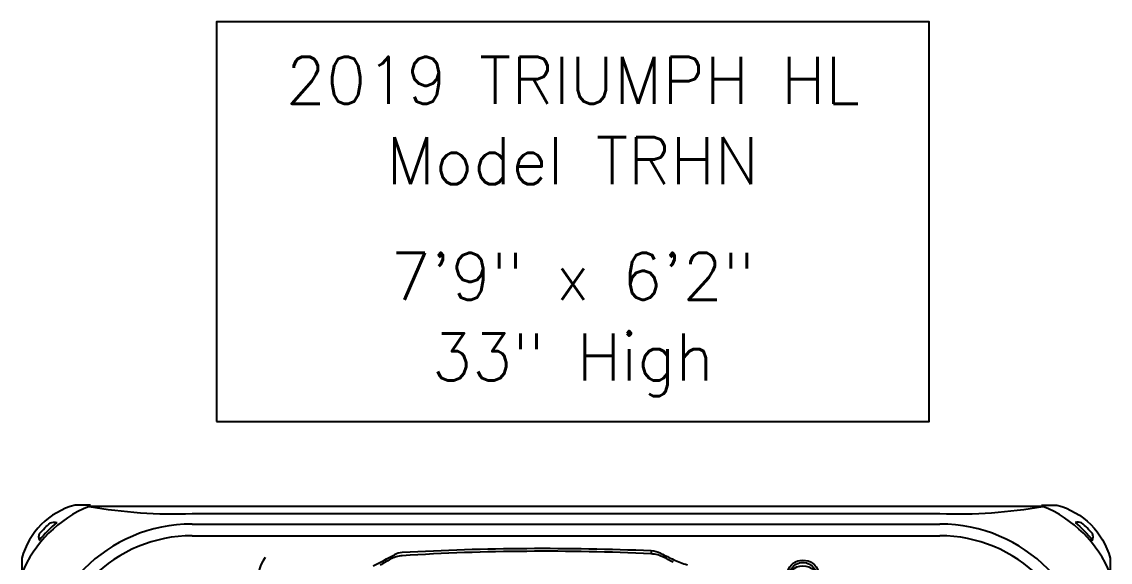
# Model space of a CAD drawing. Extents: x 937 to 1030, y 796 to 934.
# Drawn here: x 937.3 to 1029.9, y 887.6 to 933.6 of the extents above; entities that cross this region are included whole.
import ezdxf
from ezdxf.enums import TextEntityAlignment as Align

# ---------------------------------------------------------------- set-up
doc = ezdxf.new("R2010")
doc.units = 0
doc.header["$MEASUREMENT"] = 0
doc.layers.add('1', color=4, linetype='Continuous')
doc.layers.add('DIM', color=3, linetype='Continuous')
doc.styles.add('SIMPLEX', font='simplex')

# ---------------------------------------------------------------- blocks, each defined once
blk = doc.blocks.new('2014AV')
at = {"layer": '1', "color": 4, "linetype": 'Continuous'}
for p, q in [((0.59, 1.004), (0.59, 0.984)), ((-1.575, 0.526), (-1.575, 0.501)), ((-1.575, -0.526), (-1.575, -0.501)), ((0.59, -1.004), (0.59, -0.984))]:
    blk.add_line(p, q, dxfattribs=at)
at = {"layer": '1', "color": 3, "linetype": 'Continuous'}
for centre, radius, start, end in [((1.863, -9.907), 10.984, 96.65413, 108.31002), ((1.993, -10.4), 11.47, 96.90962, 108.19227), ((1.812, -8.247), 9.441, 98.38361, 110.96753), ((-0.553, 0), 1.42, 316.91487, 43.08513), ((1.993, 10.4), 11.47, 251.8075, 263.09064), ((1.863, 9.907), 10.984, 251.68998, 263.34587), ((1.812, 8.247), 9.441, 249.03247, 261.61639)]:
    blk.add_arc(centre, radius, start, end, dxfattribs=at)
at = {"layer": '1', "color": 4, "linetype": 'Continuous'}
for centre, radius, start, end in [((1.395, -6.282), 7.499, 99.80764, 112.33084), ((-0.026, 0), 1.375, 213.74284, 146.18679), ((0.245, 0.369), 0.749, 74.93644, 99.81969), ((-0.057, 0.071), 1.135, 55.2054, 64.04467), ((0, 0), 1.161, 301.85239, 58.14761), ((-0.289, 0), 1.391, 159.08422, 178.28568), ((-1.092, 0.334), 0.53, 153.90726, 159.32553), ((-1.341, 0.387), 0.29, 113.06827, 141.37067), ((-0.289, 0), 1.391, 181.71482, 200.91636), ((-1.092, -0.334), 0.53, 200.67447, 206.09274), ((-1.341, -0.387), 0.29, 218.62933, 246.93173), ((1.395, 6.282), 7.499, 247.66916, 260.19236), ((0.245, -0.369), 0.749, 260.18031, 285.06356), ((-0.057, -0.071), 1.135, 295.95533, 304.7946)]:
    blk.add_arc(centre, radius, start, end, dxfattribs=at)
at = {"layer": '1', "color": 2, "linetype": 'Continuous'}
for centre, radius, start, end in [((-1.716, 0), 0.0554, 311.36187, 48.63863), ((15.926, 321.236), 321.68, 266.86338, 266.93396), ((-1.28, 0), 0.0163, 273.06604, 86.93396), ((16.137, -325.179), 325.628, 93.06604, 93.13577)]:
    blk.add_arc(centre, radius, start, end, dxfattribs=at)
blk = doc.blocks.new('2014P')
at = {"layer": '1', "color": 4, "linetype": 'Continuous'}
for centre, radius, start, end in [((2.834, 1.217), 6.231, 92.51445, 105.36552), ((2.598, 5.426), 2.016, 69.02825, 91.06459), ((2.603, 0.812), 6.761, 113.71084, 134.31104), ((1.061, 4.033), 3.194, 84.93016, 111.61348), ((2.383, 4.898), 2.586, 52.11262, 68.76392), ((1.201, 3.378), 4.512, 33.22466, 52.11262), ((36.329, -36.331), 56.928, 132.4853, 137.52483), ((25.56, -6.518), 23.931, 149.13987, 151.82474), ((3.658, 4.987), 1.574, 30.47776, 33.22466), ((4.986, 5.769), 0.0338, 338.71398, 30.47776), ((5.754, 4.09), 1.463, 151.82474, 167.78752), ((151.7, -151.7), 214.537, 133.36444, 136.63559), ((4.374, 4.385), 0.0521, 164.03693, 210.15761), ((4.978, 4.736), 0.75, 210.15761, 218.58164), ((-2.232, -1.259), 4.806, 135.48155, 178.7997), ((-3.878, -2.652), 3.565, 152.17961, 178.50328), ((-5.399, -2.611), 2.043, 178.52844, 212.57053), ((-3.606, -1.466), 4.17, 212.57053, 238.32564), ((-11.301, 5.675), 12.046, 297.40639, 301.90817), ((-3.559, -6.927), 2.746, 110.12898, 120.05844), ((-4.318, -4.912), 0.592, 96.97093, 108.27925), ((-4.384, -4.376), 0.0526, 61.96704, 96.97093), ((-4.85, -5.146), 0.953, 52.32999, 58.96363), ((-5.772, -4.976), 0.0457, 238.32564, 289.81831)]:
    blk.add_arc(centre, radius, start, end, dxfattribs=at)
at = {"layer": '1', "color": 3, "linetype": 'Continuous'}
for centre, radius, start, end in [((6.677, -0.75), 9.167, 116.67771, 118.57062), ((2.323, 0.791), 6.507, 116.44256, 132.53159), ((0.633, 4.189), 2.712, 51.16582, 116.44256), ((1.442, 8.608), 1.397, 265.93586, 288.64024), ((2.898, 4.292), 3.158, 105.43195, 108.64024), ((2.117, 7.087), 0.256, 73.63593, 103.40764), ((3.312, 10.926), 3.765, 252.64362, 254.30329), ((1.172, 4.143), 3.352, 27.31665, 70.44288), ((36.912, -36.915), 57.674, 132.53159, 137.46816), ((-5.492, -3.42), 12.48, 45.24571, 51.16582), ((3.748, 5.533), 0.429, 334.93687, 20.20349), ((25.901, 28.244), 32.109, 225.24571, 226.61052), ((2.628, 5.462), 1.406, 315.03227, 333.46305), ((-16.138, 14.833), 22.381, 333.46305, 334.93687), ((-2.068, -1.156), 4.777, 137.46816, 162.88175), ((-3.773, -0.631), 2.993, 162.88175, 213.17805), ((-8.741, -1.179), 1.704, 332.10008, 0.67952), ((0.994, -6.809), 9.446, 150.78445, 153.28585), ((-7.011, -2.095), 0.254, 152.10008, 202.29062), ((-4.419, -1.546), 2.9, 192.854, 244.17002), ((0.832, 2.601), 8.618, 214.40382, 224.08402), ((-2.563, -1.139), 3.592, 218.90351, 229.80142), ((-5.397, -2.735), 1.284, 295.92532, 315.68902), ((-5.544, -3.711), 0.466, 252.74651, 290.39569), ((-15.477, 17.999), 24.338, 294.49699, 295.92532)]:
    blk.add_arc(centre, radius, start, end, dxfattribs=at)
at = {"layer": '1', "color": 2, "linetype": 'Continuous'}
for centre, radius, start, end in [((0.683, 4.38), 2.205, 47.94516, 117.79037), ((2.371, 0.914), 6.06, 116.63643, 133.66496), ((-4.791, -2.248), 10.8, 42.9754, 49.93734), ((110.534, -110.013), 156.639, 132.35106, 133.04178), ((32.641, -32.643), 51.25, 132.24206, 137.75795), ((0.602, 2.479), 3.638, 34.12158, 46.41831), ((400127.582, -400130.753), 565868.693, 134.99919368, 135.00035365), ((-1.99, -1.263), 4.517, 137.12887, 162.71116), ((-3.904, -0.668), 2.513, 162.68229, 214.92154), ((192.321, 165.302), 259.505, 220.17391, 220.50129), ((121.626, -121.206), 172.411, 137.005, 137.63165), ((-3.307, -1.787), 2.233, 220.50129, 233.54791)]:
    blk.add_arc(centre, radius, start, end, dxfattribs=at)
blk = doc.blocks.new('19-TRH HL')
at = {"layer": '1', "color": 3, "linetype": 'Continuous'}
for p, q in [((14.5, 73.264), (46.324, 73.264)), ((46.324, 73.264), (78.147, 73.264)), ((14.5, 72.377), (46.324, 72.377)), ((46.324, 72.377), (78.147, 72.377)), ((14.5, 71.377), (78.147, 71.377)), ((53.579, 70.085), (53.582, 69.838))]:
    blk.add_line(p, q, dxfattribs=at)
at = {"layer": '1', "color": 4, "linetype": 'Continuous'}
for points in [[(5.848, 73.993), (4.599, 73.993, 0.06455), (4.536, 73.985, 0.269989), (0.008, 69.459, 0.064627), (0, 69.395), (0, 68.145)], [(86.8, 73.993), (88.048, 73.993, -0.06455), (88.112, 73.985, -0.269989), (92.639, 69.459, -0.064627), (92.647, 69.395), (92.647, 68.145)]]:
    blk.add_lwpolyline(points, format="xyb", dxfattribs=at)
for points in [[(92.647, 68.145, 0.202913), (86.915, 73.877), (5.732, 73.877, 0.202913), (0, 68.145), (0, 5.732, 0.202913), (5.732, 0), (86.915, 0, 0.202913), (92.647, 5.732)], [(2.992, 72.498, 0.052002), (1.495, 71.001, -0.145561), (1.519, 71.564, -0.041549), (2.434, 72.478, -0.138511)], [(89.655, 72.498, -0.052002), (91.152, 71.001, 0.145561), (91.128, 71.564, 0.041549), (90.213, 72.478, 0.138511)]]:
    blk.add_lwpolyline(points, format="xyb", close=True, dxfattribs=at)
at = {"layer": '1', "color": 3, "linetype": 'Continuous'}
for centre, radius, start, end in [((13.037, 115.303), 42.065, 259.99924, 271.99244), ((79.61, 115.303), 42.065, 268.00756, 280.00076), ((14.5, 59.377), 13, 90.00013, 179.99987), ((78.147, 59.377), 13, 0.00021, 89.99979), ((14.5, 59.377), 12, 89.99985, 180.00015), ((78.148, 59.377), 12, 359.99987, 90.00012), ((22.952, 67.763), 2.833, 141.80368, 200.48338), ((4.619, 119.545), 56.684, 296.49875, 298.57377), ((32.605, 67.096), 2.594, 94.89549, 118.42037), ((32.489, 68.291), 1.658, 93.49237, 117.23054), ((44.417, -122.729), 192.785, 87.27513, 93.57844), ((44.395, -144.369), 214.651, 87.54799, 93.20679), ((53.479, 68.012), 2.076, 63.69542, 87.26241), ((53.384, 67.034), 2.811, 62.80682, 85.95809), ((84.432, 130.627), 67.772, 243.69542, 244.73523), ((32.647, 26.672), 48.188, 61.75659, 62.80682), ((37.771, 57.549), 13.448, 118.42037, 122.63947), ((58.686, 76.074), 7.449, 244.73523, 254.14996)]:
    blk.add_arc(centre, radius, start, end, dxfattribs=at)
at = {"layer": '1', "color": 1, "linetype": 'Continuous', "xscale": -1}
for name, p, rotation in [('2014P', (74.756, 60.066), 44.99999999999976), ('2014AV', (66.489, 67.952), 270)]:
    blk.add_blockref(name, p, dxfattribs=dict(at, rotation=rotation))

msp = doc.modelspace()

# ---------------------------------------------------------------- linework, layer by layer
at = {"layer": 'DIM', "color": 4}
msp.add_lwpolyline([(953.818, 899.551), (1014.485, 899.551), (1014.485, 933.58), (953.818, 933.58)], close=True, dxfattribs=at)

# ---------------------------------------------------------------- block references
at = {"layer": '1'}
msp.add_blockref('19-TRH HL', (937.254, 818.443), dxfattribs=at)

# ---------------------------------------------------------------- texts
at = {"layer": 'DIM', "style": 'SIMPLEX'}
for s, p in [('2019 TRIUMPH HL', (984.152, 926.604)), ('Model TRHN', (984.152, 919.747)), ('7\'9" x 6\'2"', (984.152, 909.908)), ('33" High', (984.152, 903.051))]:
    msp.add_text(s, height=4, dxfattribs=at).set_placement(p, align=Align.CENTER)

doc.saveas('drawing.dxf')
